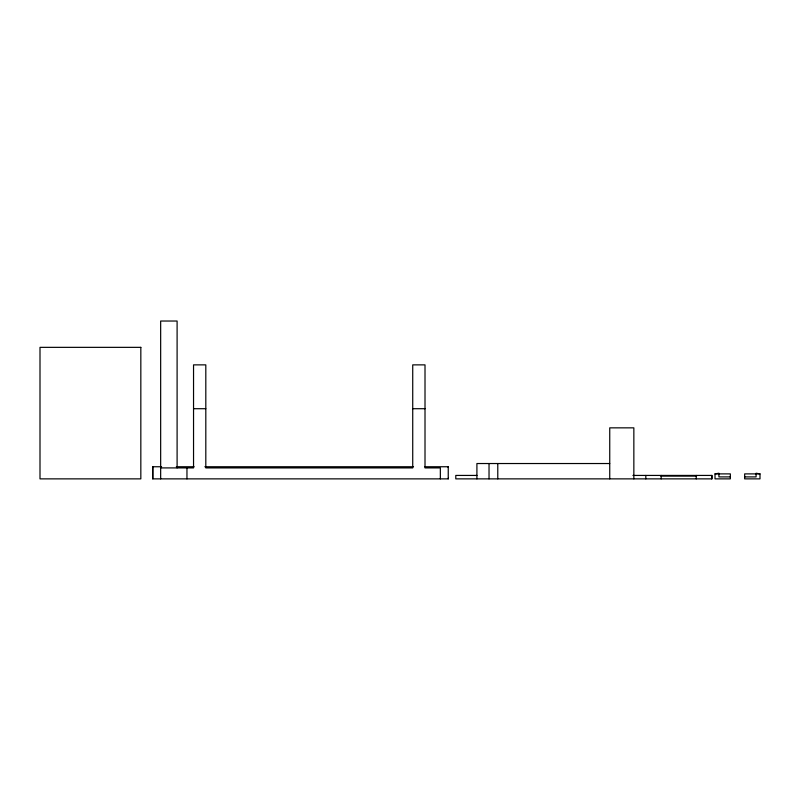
<?xml version="1.0" encoding="UTF-8"?>
<svg xmlns="http://www.w3.org/2000/svg" width="800" height="800" viewBox="0 0 800 800"><rect width="100%" height="100%" fill="white"/><g stroke="black" fill="none" stroke-linecap="round" stroke-linejoin="round"><path stroke-width="1.2" d="M448.24 478.28L448.24 478.87L152.77 478.87L152.77 466.75L161.58 466.75M448.24 467.26L448.24 466.75L424.68 466.75M715.01 473.89L730.35 473.89L730.35 478.87L715.01 478.87L715.01 473.89L718.91 473.24M193.54 408.71L205.81 408.71M412.73 408.71L425.01 408.71M609.74 463.53L476.91 463.53L476.91 478.87M176.33 466.75L194.14 466.75M204.85 466.75L413.52 466.75M160.66 467.91L193.54 467.91L193.54 364.87L205.81 364.87L205.81 467.91L412.73 467.91L412.73 364.87L425.01 364.87L425.01 467.91L440.35 467.91L440.35 478.87M760 473.89L744.66 473.89L744.66 478.87L760 478.87L760 473.89L756.09 473.24M476.96 475.43L455.79 475.43L455.79 478.87L712.14 478.87L712.14 475.43L632.93 475.43M660.83 476.09L696.58 476.09M730.35 476.9L718.91 476.9L718.91 473.89M744.66 476.9L756.09 476.9L756.09 473.89M711.58 475.43L711.58 478.87M696.24 475.43L696.24 478.87M661.17 475.43L661.17 478.87M645.82 475.43L645.82 478.87M633.85 478.87L633.85 427.85L609.74 427.85L609.74 478.87M497.78 463.53L497.78 478.87M489.03 463.53L489.03 478.87M448.24 466.75L448.24 478.87M186.96 467.91L186.96 478.87M177.1 467.91L177.1 321.03L160.66 321.03L160.66 478.87M152.77 466.75L152.77 478.87M140.83 347.35L40 347.35L40 478.87L140.83 478.87L140.83 347.35"/></g></svg>
